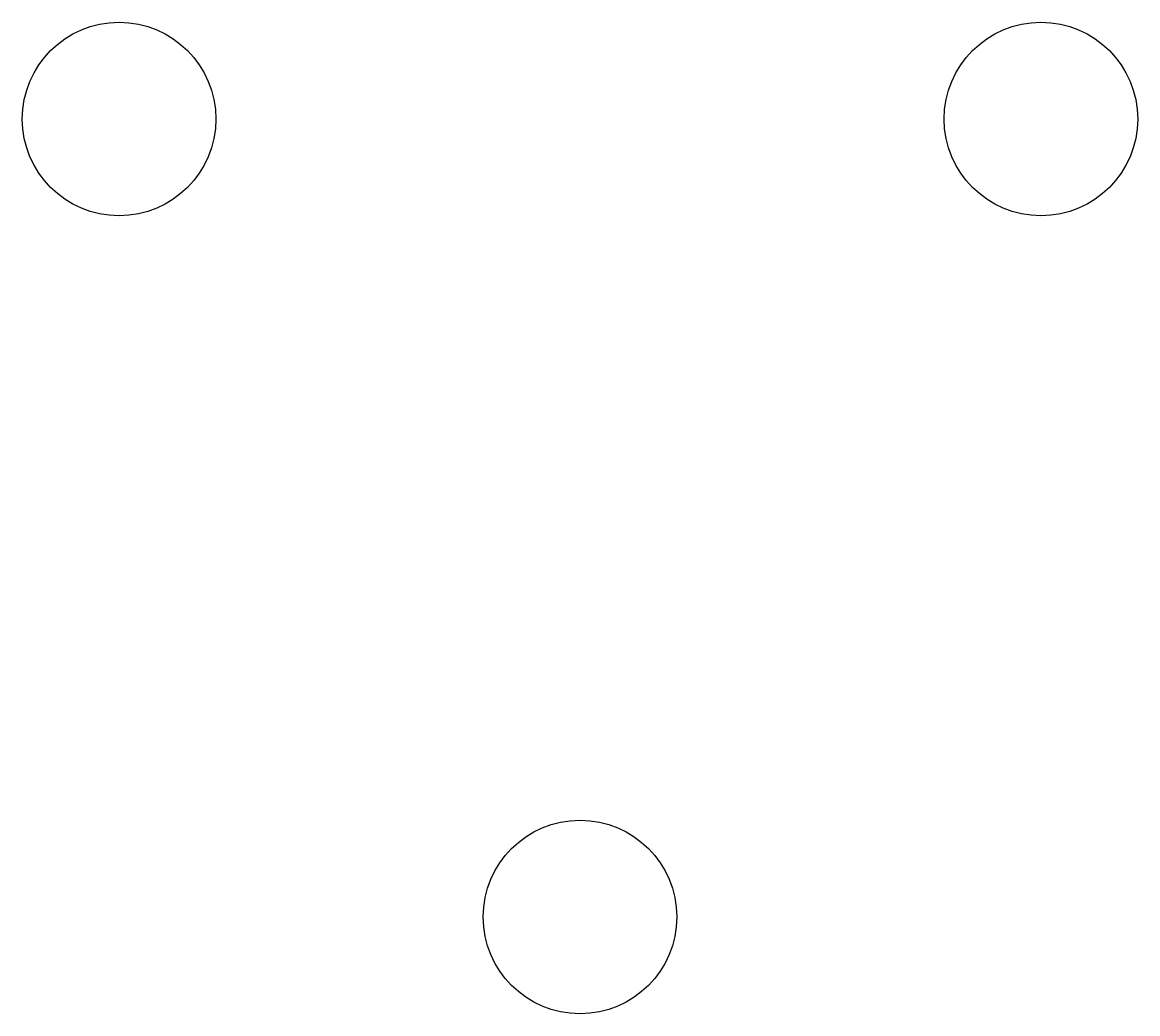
# Model space of a CAD drawing. Header units: millimetres. Extents: x -17.3 to 17.3, y -19.5 to 11.2.
import ezdxf

# ---------------------------------------------------------------- set-up
doc = ezdxf.new("R2010")
doc.units = ezdxf.units.MM

msp = doc.modelspace()

# ---------------------------------------------------------------- linework, layer by layer
at = {"color": 7, "linetype": 'Continuous'}
for centre in [(-14.289, 8.25), (14.289, 8.25), (0, -16.5)]:
    msp.add_circle(centre, 3, dxfattribs=at)

doc.saveas('drawing.dxf')
